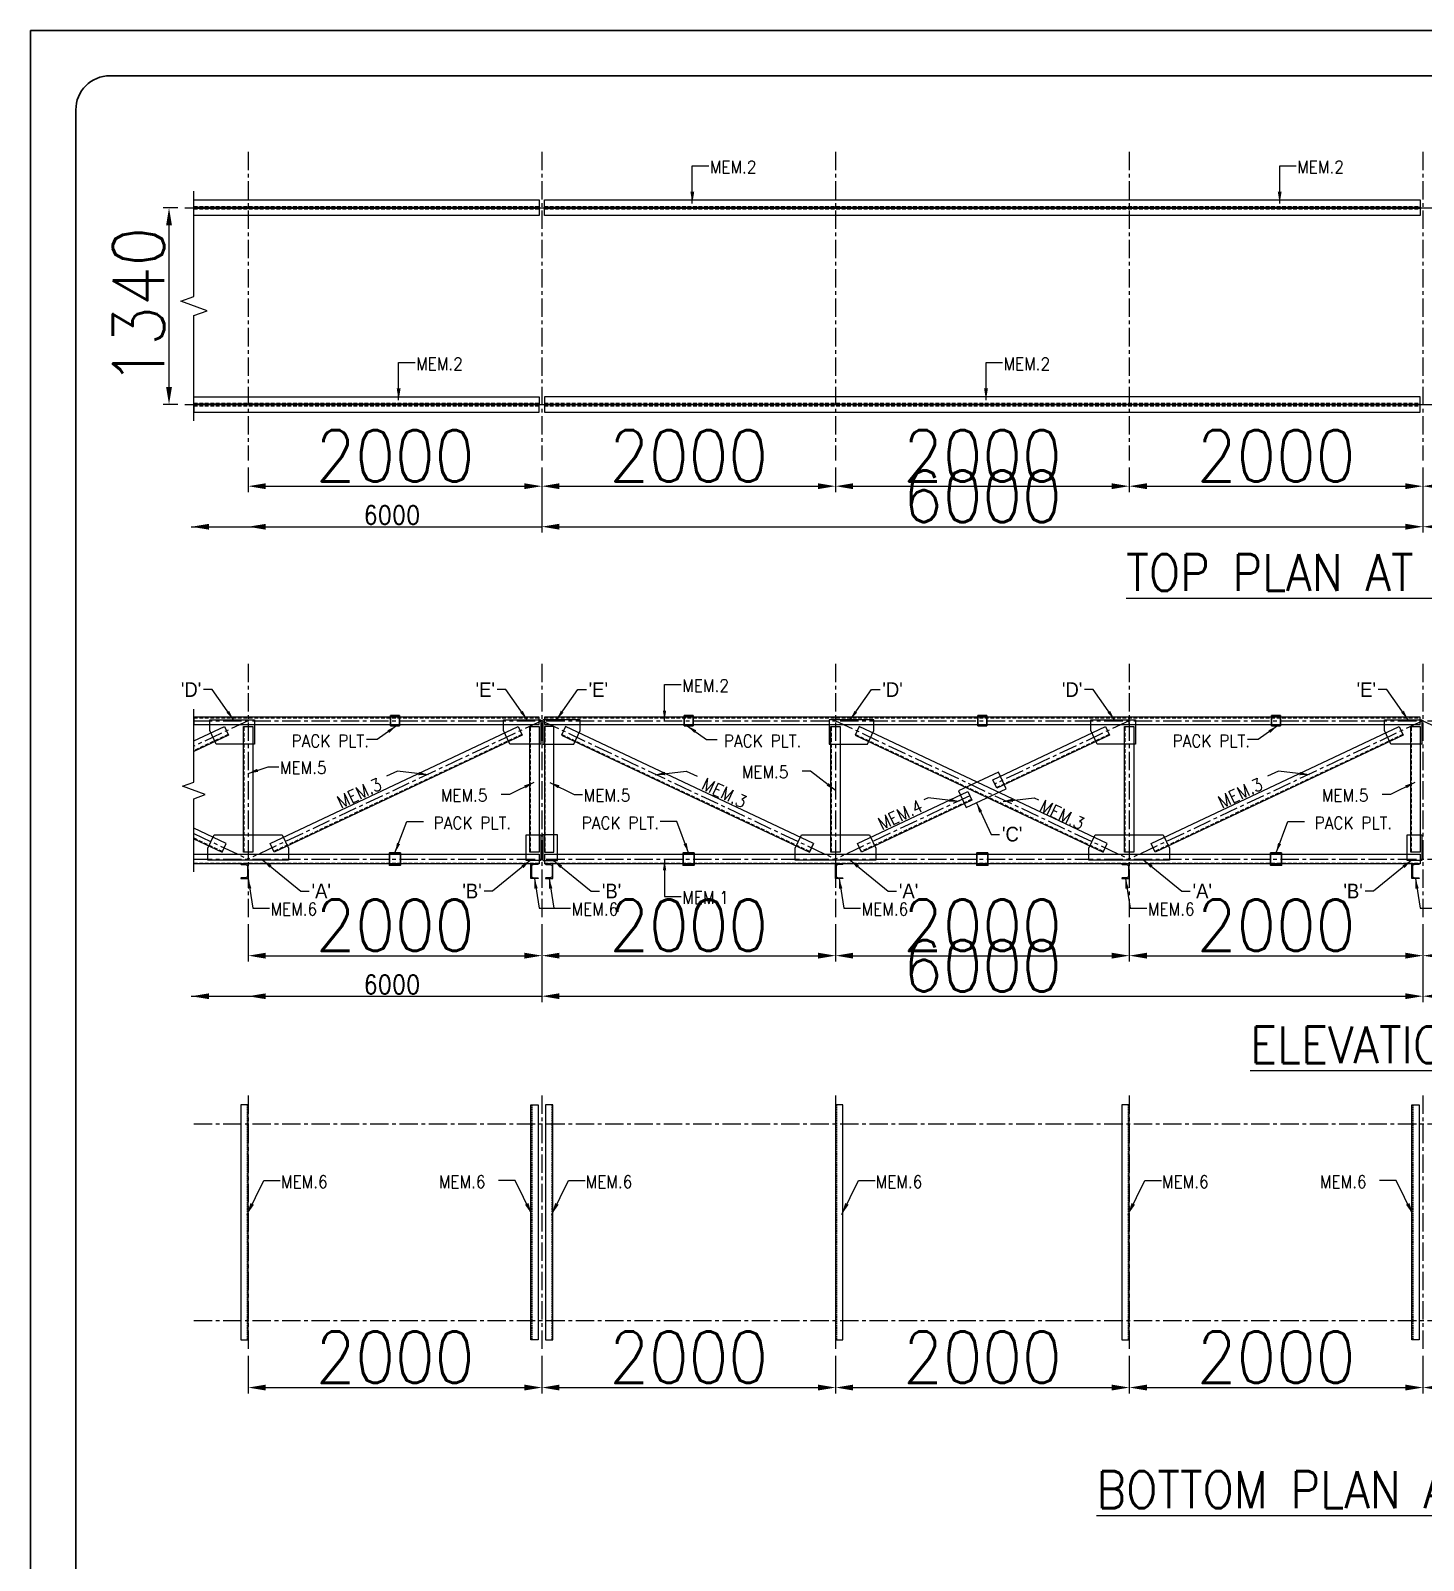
# Model space of a CAD drawing. Header units: millimetres. Extents: x 0 to 1124626, y -157535 to 82123.
# Drawn here: x 476335 to 485820, y 17099 to 27516 of the extents above; entities that cross this region are included whole.
import ezdxf
from ezdxf.enums import TextEntityAlignment as Align

# ---------------------------------------------------------------- set-up
doc = ezdxf.new("R2010")
doc.units = ezdxf.units.MM
doc.header["$MEASUREMENT"] = 0
for name, pattern in [('CENTER', [2, 1.25, -0.25, 0.25, -0.25]), ('DASHED', [0.75, 0.5, -0.25]), ('HIDDEN', [0.375, 0.25, -0.125])]:
    doc.linetypes.add(name, pattern=pattern)
for name, color, linetype, lineweight in [('CN', 253, 'Continuous', 15), ('Dim', 6, 'Continuous', 13), ('L4', 4, 'Continuous', 30), ('rSHEET', 2, 'Continuous', 30), ('STR', 112, 'Continuous', 18), ('STR. STEEL', 25, 'Continuous', 18), ('structure', 183, 'Continuous', 15), ('Text', 7, 'Continuous', 15), ('TEXT-4', 2, 'Continuous', 25), ('TITLE TEXT', 50, 'Continuous', 18)]:
    doc.layers.add(name, color=color, linetype=linetype, lineweight=lineweight)
doc.styles.add('MtX_romans_shx', font='romans.shx')
doc.styles.add('style1', font='romans.shx', dxfattribs={"width": 0.9, "height": 300})
doc.dimstyles.new('Copy of DIM-1', dxfattribs={"dimscale": 40, "dimtxt": 125, "dimasz": 3, "dimexe": 1, "dimexo": 1.2, "dimgap": 0.8, "dimtad": 1, "dimdec": 0, "dimzin": 1, "dimdsep": 46, "dimtxsty": 'style1', "dimcen": 2, "dimclrd": 8, "dimclre": 8, "dimclrt": 7, "dimadec": 0, "dimazin": 0, "dimtfac": 1, "dimtdec": 0, "dimtofl": 0, "dimtmove": 1, "dimatfit": 3, "dimfxl": 1, "dimtolj": 1, "dimtzin": 0, "dimlwd": 9, "dimlwe": 9, "dimarcsym": 1})

# ---------------------------------------------------------------- blocks, each defined once
blk = doc.blocks.new('*D937')
at = {"layer": 'DEFPOINTS', "color": 0, "ltscale": 20, "transparency": 16777216}
for p in [(477278, 26310), (477385, 26310), (477385, 24970)]:
    blk.add_point(p, dxfattribs=at)
at = {"layer": 'Dim', "color": 8, "lineweight": 9, "ltscale": 20, "transparency": 16777216}
for p, q in [((477337, 26310), (477238, 26310)), ((477278, 25090), (477278, 26190)), ((477337, 24970), (477238, 24970))]:
    blk.add_line(p, q, dxfattribs=at)
at = {"layer": 'Dim', "color": 8, "ltscale": 20, "transparency": 16777216}
for points in [[(477298, 26190), (477258, 26190), (477278, 26310)], [(477258, 25090), (477298, 25090), (477278, 24970)]]:
    blk.add_solid(points, dxfattribs=at)
at = {"layer": 'Dim', "color": 7, "ltscale": 20, "transparency": 16777216, "insert": (477071, 25640), "char_height": 350, "attachment_point": 5, "rotation": 90, "style": 'style1'}
blk.add_mtext('\\A1;1340', dxfattribs=at)
blk = doc.blocks.new('*D938')
at = {"layer": 'DEFPOINTS', "color": 0, "ltscale": 20, "transparency": 16777216}
for p in [(477817, 24589), (479817, 24589), (479817, 24414)]:
    blk.add_point(p, dxfattribs=at)
at = {"layer": 'Dim', "color": 8, "lineweight": 9, "ltscale": 20, "transparency": 16777216}
for p, q in [((477817, 24541), (477817, 24374)), ((479817, 24541), (479817, 24374)), ((477937, 24414), (479697, 24414))]:
    blk.add_line(p, q, dxfattribs=at)
at = {"layer": 'Dim', "color": 8, "ltscale": 20, "transparency": 16777216}
for points in [[(477937, 24434), (477937, 24394), (477817, 24414)], [(479697, 24394), (479697, 24434), (479817, 24414)]]:
    blk.add_solid(points, dxfattribs=at)
at = {"layer": 'Dim', "color": 7, "ltscale": 20, "transparency": 16777216, "insert": (478817, 24621), "char_height": 350, "attachment_point": 5, "style": 'style1'}
blk.add_mtext('\\A1;2000', dxfattribs=at)
blk = doc.blocks.new('*D939')
at = {"layer": 'DEFPOINTS', "color": 0, "ltscale": 20, "transparency": 16777216}
for p in [(479817, 24589), (481817, 24589), (481817, 24414)]:
    blk.add_point(p, dxfattribs=at)
at = {"layer": 'Dim', "color": 8, "lineweight": 9, "ltscale": 20, "transparency": 16777216}
for p, q in [((479817, 24541), (479817, 24374)), ((481817, 24541), (481817, 24374)), ((479937, 24414), (481697, 24414))]:
    blk.add_line(p, q, dxfattribs=at)
at = {"layer": 'Dim', "color": 8, "ltscale": 20, "transparency": 16777216}
for points in [[(479937, 24434), (479937, 24394), (479817, 24414)], [(481697, 24394), (481697, 24434), (481817, 24414)]]:
    blk.add_solid(points, dxfattribs=at)
at = {"layer": 'Dim', "color": 7, "ltscale": 20, "transparency": 16777216, "insert": (480817, 24621), "char_height": 350, "attachment_point": 5, "style": 'style1'}
blk.add_mtext('\\A1;2000', dxfattribs=at)
blk = doc.blocks.new('*D940')
at = {"layer": 'DEFPOINTS', "color": 0, "ltscale": 20, "transparency": 16777216}
for p in [(481817, 24589), (483817, 24589), (483817, 24414)]:
    blk.add_point(p, dxfattribs=at)
at = {"layer": 'Dim', "color": 8, "lineweight": 9, "ltscale": 20, "transparency": 16777216}
for p, q in [((481817, 24541), (481817, 24374)), ((483817, 24541), (483817, 24374)), ((481937, 24414), (483697, 24414))]:
    blk.add_line(p, q, dxfattribs=at)
at = {"layer": 'Dim', "color": 8, "ltscale": 20, "transparency": 16777216}
for points in [[(481937, 24434), (481937, 24394), (481817, 24414)], [(483697, 24394), (483697, 24434), (483817, 24414)]]:
    blk.add_solid(points, dxfattribs=at)
at = {"layer": 'Dim', "color": 7, "ltscale": 20, "transparency": 16777216, "insert": (482817, 24621), "char_height": 350, "attachment_point": 5, "style": 'style1'}
blk.add_mtext('\\A1;2000', dxfattribs=at)
blk = doc.blocks.new('*D941')
at = {"layer": 'DEFPOINTS', "color": 0, "ltscale": 20, "transparency": 16777216}
for p in [(483817, 24589), (485817, 24589), (485817, 24414)]:
    blk.add_point(p, dxfattribs=at)
at = {"layer": 'Dim', "color": 8, "lineweight": 9, "ltscale": 20, "transparency": 16777216}
for p, q in [((483817, 24541), (483817, 24374)), ((485817, 24541), (485817, 24374)), ((483937, 24414), (485697, 24414))]:
    blk.add_line(p, q, dxfattribs=at)
at = {"layer": 'Dim', "color": 8, "ltscale": 20, "transparency": 16777216}
for points in [[(483937, 24434), (483937, 24394), (483817, 24414)], [(485697, 24394), (485697, 24434), (485817, 24414)]]:
    blk.add_solid(points, dxfattribs=at)
at = {"layer": 'Dim', "color": 7, "ltscale": 20, "transparency": 16777216, "insert": (484817, 24621), "char_height": 350, "attachment_point": 5, "style": 'style1'}
blk.add_mtext('\\A1;2000', dxfattribs=at)
blk = doc.blocks.new('*D942')
at = {"layer": 'DEFPOINTS', "color": 0, "ltscale": 20, "transparency": 16777216}
for p in [(485817, 24589), (487817, 24589), (487817, 24414)]:
    blk.add_point(p, dxfattribs=at)
at = {"layer": 'Dim', "color": 8, "lineweight": 9, "ltscale": 20, "transparency": 16777216}
for p, q in [((485817, 24541), (485817, 24374)), ((487817, 24541), (487817, 24374)), ((485937, 24414), (487697, 24414))]:
    blk.add_line(p, q, dxfattribs=at)
at = {"layer": 'Dim', "color": 8, "ltscale": 20, "transparency": 16777216}
for points in [[(485937, 24434), (485937, 24394), (485817, 24414)], [(487697, 24394), (487697, 24434), (487817, 24414)]]:
    blk.add_solid(points, dxfattribs=at)
at = {"layer": 'Dim', "color": 7, "ltscale": 20, "transparency": 16777216, "insert": (486817, 24621), "char_height": 350, "attachment_point": 5, "style": 'style1'}
blk.add_mtext('\\A1;2000', dxfattribs=at)
blk = doc.blocks.new('*D946')
at = {"layer": 'DEFPOINTS', "color": 0, "ltscale": 20, "transparency": 16777216}
for p in [(477817, 21480), (479817, 21480), (479817, 21217)]:
    blk.add_point(p, dxfattribs=at)
at = {"layer": 'Dim', "color": 8, "lineweight": 9, "ltscale": 20, "transparency": 16777216}
for p, q in [((477817, 21432), (477817, 21177)), ((479817, 21432), (479817, 21177)), ((477937, 21217), (479697, 21217))]:
    blk.add_line(p, q, dxfattribs=at)
at = {"layer": 'Dim', "color": 8, "ltscale": 20, "transparency": 16777216}
for points in [[(477937, 21237), (477937, 21197), (477817, 21217)], [(479697, 21197), (479697, 21237), (479817, 21217)]]:
    blk.add_solid(points, dxfattribs=at)
at = {"layer": 'Dim', "color": 7, "ltscale": 20, "transparency": 16777216, "insert": (478817, 21424), "char_height": 350, "attachment_point": 5, "style": 'style1'}
blk.add_mtext('\\A1;2000', dxfattribs=at)
blk = doc.blocks.new('*D947')
at = {"layer": 'DEFPOINTS', "color": 0, "ltscale": 20, "transparency": 16777216}
for p in [(479817, 21480), (481817, 21480), (481817, 21217)]:
    blk.add_point(p, dxfattribs=at)
at = {"layer": 'Dim', "color": 8, "lineweight": 9, "ltscale": 20, "transparency": 16777216}
for p, q in [((479817, 21432), (479817, 21177)), ((481817, 21432), (481817, 21177)), ((479937, 21217), (481697, 21217))]:
    blk.add_line(p, q, dxfattribs=at)
at = {"layer": 'Dim', "color": 8, "ltscale": 20, "transparency": 16777216}
for points in [[(479937, 21237), (479937, 21197), (479817, 21217)], [(481697, 21197), (481697, 21237), (481817, 21217)]]:
    blk.add_solid(points, dxfattribs=at)
at = {"layer": 'Dim', "color": 7, "ltscale": 20, "transparency": 16777216, "insert": (480817, 21424), "char_height": 350, "attachment_point": 5, "style": 'style1'}
blk.add_mtext('\\A1;2000', dxfattribs=at)
blk = doc.blocks.new('*D948')
at = {"layer": 'DEFPOINTS', "color": 0, "ltscale": 20, "transparency": 16777216}
for p in [(481817, 21480), (483817, 21480), (483817, 21217)]:
    blk.add_point(p, dxfattribs=at)
at = {"layer": 'Dim', "color": 8, "lineweight": 9, "ltscale": 20, "transparency": 16777216}
for p, q in [((481817, 21432), (481817, 21177)), ((483817, 21432), (483817, 21177)), ((481937, 21217), (483697, 21217))]:
    blk.add_line(p, q, dxfattribs=at)
at = {"layer": 'Dim', "color": 8, "ltscale": 20, "transparency": 16777216}
for points in [[(481937, 21237), (481937, 21197), (481817, 21217)], [(483697, 21197), (483697, 21237), (483817, 21217)]]:
    blk.add_solid(points, dxfattribs=at)
at = {"layer": 'Dim', "color": 7, "ltscale": 20, "transparency": 16777216, "insert": (482817, 21424), "char_height": 350, "attachment_point": 5, "style": 'style1'}
blk.add_mtext('\\A1;2000', dxfattribs=at)
blk = doc.blocks.new('*D949')
at = {"layer": 'DEFPOINTS', "color": 0, "ltscale": 20, "transparency": 16777216}
for p in [(483817, 21480), (485817, 21480), (485817, 21217)]:
    blk.add_point(p, dxfattribs=at)
at = {"layer": 'Dim', "color": 8, "lineweight": 9, "ltscale": 20, "transparency": 16777216}
for p, q in [((483817, 21432), (483817, 21177)), ((485817, 21432), (485817, 21177)), ((483937, 21217), (485697, 21217))]:
    blk.add_line(p, q, dxfattribs=at)
at = {"layer": 'Dim', "color": 8, "ltscale": 20, "transparency": 16777216}
for points in [[(483937, 21237), (483937, 21197), (483817, 21217)], [(485697, 21197), (485697, 21237), (485817, 21217)]]:
    blk.add_solid(points, dxfattribs=at)
at = {"layer": 'Dim', "color": 7, "ltscale": 20, "transparency": 16777216, "insert": (484817, 21424), "char_height": 350, "attachment_point": 5, "style": 'style1'}
blk.add_mtext('\\A1;2000', dxfattribs=at)
blk = doc.blocks.new('*D950')
at = {"layer": 'DEFPOINTS', "color": 0, "ltscale": 20, "transparency": 16777216}
for p in [(485817, 21480), (487817, 21480), (487817, 21217)]:
    blk.add_point(p, dxfattribs=at)
at = {"layer": 'Dim', "color": 8, "lineweight": 9, "ltscale": 20, "transparency": 16777216}
for p, q in [((485817, 21432), (485817, 21177)), ((487817, 21432), (487817, 21177)), ((485937, 21217), (487697, 21217))]:
    blk.add_line(p, q, dxfattribs=at)
at = {"layer": 'Dim', "color": 8, "ltscale": 20, "transparency": 16777216}
for points in [[(485937, 21237), (485937, 21197), (485817, 21217)], [(487697, 21197), (487697, 21237), (487817, 21217)]]:
    blk.add_solid(points, dxfattribs=at)
at = {"layer": 'Dim', "color": 7, "ltscale": 20, "transparency": 16777216, "insert": (486817, 21424), "char_height": 350, "attachment_point": 5, "style": 'style1'}
blk.add_mtext('\\A1;2000', dxfattribs=at)
blk = doc.blocks.new('*D1077')
at = {"layer": 'DEFPOINTS', "color": 0, "ltscale": 20, "transparency": 16777216}
for p in [(477817, 18540), (479817, 18540), (479817, 18276)]:
    blk.add_point(p, dxfattribs=at)
at = {"layer": 'Dim', "color": 8, "lineweight": 9, "ltscale": 20, "transparency": 16777216}
for p, q in [((477817, 18492), (477817, 18236)), ((479817, 18492), (479817, 18236)), ((477937, 18276), (479697, 18276))]:
    blk.add_line(p, q, dxfattribs=at)
at = {"layer": 'Dim', "color": 8, "ltscale": 20, "transparency": 16777216}
for points in [[(477937, 18296), (477937, 18256), (477817, 18276)], [(479697, 18256), (479697, 18296), (479817, 18276)]]:
    blk.add_solid(points, dxfattribs=at)
at = {"layer": 'Dim', "color": 7, "ltscale": 20, "transparency": 16777216, "insert": (478817, 18483), "char_height": 350, "attachment_point": 5, "style": 'style1'}
blk.add_mtext('\\A1;2000', dxfattribs=at)
blk = doc.blocks.new('*D1078')
at = {"layer": 'DEFPOINTS', "color": 0, "ltscale": 20, "transparency": 16777216}
for p in [(479817, 18540), (481817, 18540), (481817, 18276)]:
    blk.add_point(p, dxfattribs=at)
at = {"layer": 'Dim', "color": 8, "lineweight": 9, "ltscale": 20, "transparency": 16777216}
for p, q in [((479817, 18492), (479817, 18236)), ((481817, 18492), (481817, 18236)), ((479937, 18276), (481697, 18276))]:
    blk.add_line(p, q, dxfattribs=at)
at = {"layer": 'Dim', "color": 8, "ltscale": 20, "transparency": 16777216}
for points in [[(479937, 18296), (479937, 18256), (479817, 18276)], [(481697, 18256), (481697, 18296), (481817, 18276)]]:
    blk.add_solid(points, dxfattribs=at)
at = {"layer": 'Dim', "color": 7, "ltscale": 20, "transparency": 16777216, "insert": (480817, 18483), "char_height": 350, "attachment_point": 5, "style": 'style1'}
blk.add_mtext('\\A1;2000', dxfattribs=at)
blk = doc.blocks.new('*D1079')
at = {"layer": 'DEFPOINTS', "color": 0, "ltscale": 20, "transparency": 16777216}
for p in [(481817, 18540), (483817, 18540), (483817, 18276)]:
    blk.add_point(p, dxfattribs=at)
at = {"layer": 'Dim', "color": 8, "lineweight": 9, "ltscale": 20, "transparency": 16777216}
for p, q in [((481817, 18492), (481817, 18236)), ((483817, 18492), (483817, 18236)), ((481937, 18276), (483697, 18276))]:
    blk.add_line(p, q, dxfattribs=at)
at = {"layer": 'Dim', "color": 8, "ltscale": 20, "transparency": 16777216}
for points in [[(481937, 18296), (481937, 18256), (481817, 18276)], [(483697, 18256), (483697, 18296), (483817, 18276)]]:
    blk.add_solid(points, dxfattribs=at)
at = {"layer": 'Dim', "color": 7, "ltscale": 20, "transparency": 16777216, "insert": (482817, 18483), "char_height": 350, "attachment_point": 5, "style": 'style1'}
blk.add_mtext('\\A1;2000', dxfattribs=at)
blk = doc.blocks.new('*D1080')
at = {"layer": 'DEFPOINTS', "color": 0, "ltscale": 20, "transparency": 16777216}
for p in [(483817, 18540), (485817, 18540), (485817, 18276)]:
    blk.add_point(p, dxfattribs=at)
at = {"layer": 'Dim', "color": 8, "lineweight": 9, "ltscale": 20, "transparency": 16777216}
for p, q in [((483817, 18492), (483817, 18236)), ((485817, 18492), (485817, 18236)), ((483937, 18276), (485697, 18276))]:
    blk.add_line(p, q, dxfattribs=at)
at = {"layer": 'Dim', "color": 8, "ltscale": 20, "transparency": 16777216}
for points in [[(483937, 18296), (483937, 18256), (483817, 18276)], [(485697, 18256), (485697, 18296), (485817, 18276)]]:
    blk.add_solid(points, dxfattribs=at)
at = {"layer": 'Dim', "color": 7, "ltscale": 20, "transparency": 16777216, "insert": (484817, 18483), "char_height": 350, "attachment_point": 5, "style": 'style1'}
blk.add_mtext('\\A1;2000', dxfattribs=at)
blk = doc.blocks.new('*D1081')
at = {"layer": 'DEFPOINTS', "color": 0, "ltscale": 20, "transparency": 16777216}
for p in [(485817, 18540), (487817, 18540), (487817, 18276)]:
    blk.add_point(p, dxfattribs=at)
at = {"layer": 'Dim', "color": 8, "lineweight": 9, "ltscale": 20, "transparency": 16777216}
for p, q in [((485817, 18492), (485817, 18236)), ((487817, 18492), (487817, 18236)), ((485937, 18276), (487697, 18276))]:
    blk.add_line(p, q, dxfattribs=at)
at = {"layer": 'Dim', "color": 8, "ltscale": 20, "transparency": 16777216}
for points in [[(485937, 18296), (485937, 18256), (485817, 18276)], [(487697, 18256), (487697, 18296), (487817, 18276)]]:
    blk.add_solid(points, dxfattribs=at)
at = {"layer": 'Dim', "color": 7, "ltscale": 20, "transparency": 16777216, "insert": (486817, 18483), "char_height": 350, "attachment_point": 5, "style": 'style1'}
blk.add_mtext('\\A1;2000', dxfattribs=at)
blk = doc.blocks.new('*D1097')
at = {"layer": 'DEFPOINTS', "color": 0, "ltscale": 20, "transparency": 16777216}
for p in [(479817, 21304), (485817, 21304), (485817, 20941)]:
    blk.add_point(p, dxfattribs=at)
at = {"layer": 'Dim', "color": 8, "lineweight": 9, "ltscale": 20, "transparency": 16777216}
for p, q in [((479817, 21256), (479817, 20901)), ((485817, 21256), (485817, 20901)), ((479937, 20941), (485697, 20941))]:
    blk.add_line(p, q, dxfattribs=at)
at = {"layer": 'Dim', "color": 8, "ltscale": 20, "transparency": 16777216}
for points in [[(479937, 20961), (479937, 20921), (479817, 20941)], [(485697, 20921), (485697, 20961), (485817, 20941)]]:
    blk.add_solid(points, dxfattribs=at)
at = {"layer": 'Dim', "color": 7, "ltscale": 20, "transparency": 16777216, "insert": (482817, 21148), "char_height": 350, "attachment_point": 5, "style": 'style1'}
blk.add_mtext('\\A1;6000', dxfattribs=at)
blk = doc.blocks.new('*D1098')
at = {"layer": 'DEFPOINTS', "color": 0, "ltscale": 20, "transparency": 16777216}
for p in [(485817, 21304), (491817, 21304), (491817, 20941)]:
    blk.add_point(p, dxfattribs=at)
at = {"layer": 'Dim', "color": 8, "lineweight": 9, "ltscale": 20, "transparency": 16777216}
for p, q in [((485817, 21256), (485817, 20901)), ((491817, 21256), (491817, 20901)), ((485937, 20941), (491697, 20941))]:
    blk.add_line(p, q, dxfattribs=at)
at = {"layer": 'Dim', "color": 8, "ltscale": 20, "transparency": 16777216}
for points in [[(485937, 20961), (485937, 20921), (485817, 20941)], [(491697, 20921), (491697, 20961), (491817, 20941)]]:
    blk.add_solid(points, dxfattribs=at)
at = {"layer": 'Dim', "color": 7, "ltscale": 20, "transparency": 16777216, "insert": (488817, 21148), "char_height": 350, "attachment_point": 5, "style": 'style1'}
blk.add_mtext('\\A1;6000', dxfattribs=at)
blk = doc.blocks.new('*D1099')
at = {"layer": 'DEFPOINTS', "color": 0, "ltscale": 20, "transparency": 16777216}
for p in [(479817, 24501), (485817, 24501), (485817, 24138)]:
    blk.add_point(p, dxfattribs=at)
at = {"layer": 'Dim', "color": 8, "lineweight": 9, "ltscale": 20, "transparency": 16777216}
for p, q in [((479817, 24453), (479817, 24098)), ((485817, 24453), (485817, 24098)), ((479937, 24138), (485697, 24138))]:
    blk.add_line(p, q, dxfattribs=at)
at = {"layer": 'Dim', "color": 8, "ltscale": 20, "transparency": 16777216}
for points in [[(479937, 24158), (479937, 24118), (479817, 24138)], [(485697, 24118), (485697, 24158), (485817, 24138)]]:
    blk.add_solid(points, dxfattribs=at)
at = {"layer": 'Dim', "color": 7, "ltscale": 20, "transparency": 16777216, "insert": (482817, 24345), "char_height": 350, "attachment_point": 5, "style": 'style1'}
blk.add_mtext('\\A1;6000', dxfattribs=at)
blk = doc.blocks.new('*D1100')
at = {"layer": 'DEFPOINTS', "color": 0, "ltscale": 20, "transparency": 16777216}
for p in [(485817, 24501), (491817, 24501), (491817, 24138)]:
    blk.add_point(p, dxfattribs=at)
at = {"layer": 'Dim', "color": 8, "lineweight": 9, "ltscale": 20, "transparency": 16777216}
for p, q in [((485817, 24453), (485817, 24098)), ((491817, 24453), (491817, 24098)), ((485937, 24138), (491697, 24138))]:
    blk.add_line(p, q, dxfattribs=at)
at = {"layer": 'Dim', "color": 8, "ltscale": 20, "transparency": 16777216}
for points in [[(485937, 24158), (485937, 24118), (485817, 24138)], [(491697, 24118), (491697, 24158), (491817, 24138)]]:
    blk.add_solid(points, dxfattribs=at)
at = {"layer": 'Dim', "color": 7, "ltscale": 20, "transparency": 16777216, "insert": (488817, 24345), "char_height": 350, "attachment_point": 5, "style": 'style1'}
blk.add_mtext('\\A1;6000', dxfattribs=at)

msp = doc.modelspace()

# ---------------------------------------------------------------- linework, layer by layer
at = {"layer": 'CN', "linetype": 'CENTER', "ltscale": 100}
for p, q in [((477816.7021, 26691.1911), (477816.7021, 24589.4675)), ((479816.7021, 26691.1911), (479816.7021, 24589.4675)), ((481816.7021, 26691.1911), (481816.7021, 24589.4675)), ((483816.7021, 26691.1911), (483816.7021, 24589.4675)), ((485816.7021, 26691.1911), (485816.7021, 24589.4675)), ((477385.4228, 26310.3293), (494247.9815, 26310.3293)), ((477385.4228, 24970.3293), (494247.9815, 24970.3293)), ((477816.7021, 23204.4205), (477816.7021, 21479.8628)), ((479816.7021, 23204.4205), (479816.7021, 21479.8628)), ((481816.7021, 23204.4205), (481816.7021, 21479.8628)), ((483816.7021, 23204.4205), (483816.7021, 21479.8628)), ((485816.7021, 23204.4205), (485816.7021, 21479.8628)), ((477447.3996, 22817.1417), (494186.0047, 22817.1417)), ((477816.7021, 22817.1417), (477447.3996, 22643.1078)), ((479816.7021, 22817.1417), (477816.7021, 21874.6417)), ((479816.7021, 22817.1417), (481816.7021, 21874.6417)), ((481816.7021, 22817.1417), (483816.7021, 21874.6417)), ((483816.7021, 22817.1417), (482901.7022, 22385.948)), ((485816.7021, 22817.1417), (483816.7021, 21874.6417)), ((485816.7021, 22817.1417), (487816.7021, 21874.6417)), ((482731.7021, 22305.8354), (481816.7021, 21874.6417)), ((477447.3996, 22048.6755), (477816.7021, 21874.6417)), ((477447.3996, 21874.6417), (494186.0047, 21874.6417)), ((477816.7021, 20264.1012), (477816.7021, 18539.5435)), ((479816.7021, 20264.1012), (479816.7021, 18539.5435)), ((481816.7021, 20264.1012), (481816.7021, 18539.5435)), ((483816.7021, 20264.1012), (483816.7021, 18539.5435)), ((485816.7021, 20264.1012), (485816.7021, 18539.5435)), ((477447.3996, 20071.8223), (494186.0047, 20071.8223)), ((477447.3996, 18731.8223), (494186.0047, 18731.8223))]:
    msp.add_line(p, q, dxfattribs=at)
at = {"layer": 'CN', "linetype": 'HIDDEN', "ltscale": 100}
for p, q in [((477447.3996, 26318.8293), (479799.2021, 26318.8293)), ((477447.3996, 26301.8293), (479799.2021, 26301.8293)), ((479834.2021, 26318.8293), (485799.2021, 26318.8293)), ((479834.2021, 26301.8293), (485799.2021, 26301.8293)), ((477447.3996, 24978.8293), (479799.2021, 24978.8293)), ((477447.3996, 24961.8293), (479799.2021, 24961.8293)), ((479834.2021, 24978.8293), (485799.2021, 24978.8293)), ((479834.2021, 24961.8293), (485799.2021, 24961.8293)), ((477447.3996, 22837.1417), (479799.2021, 22837.1417)), ((479834.2021, 22837.1417), (485799.2021, 22837.1417)), ((477681.159, 22722.8664), (477447.3996, 22612.7072)), ((477789.2021, 21922.1417), (477789.2021, 22777.1417)), ((479681.159, 22722.8664), (477991.6062, 21926.6646)), ((479739.2021, 21922.1417), (479739.2021, 22777.1417)), ((479839.2021, 21922.1417), (479839.2021, 22777.1417)), ((479952.2453, 22722.8664), (481641.7981, 21926.6646)), ((481789.2021, 21922.1417), (481789.2021, 22777.1417)), ((481952.2453, 22722.8664), (483641.7981, 21926.6646)), ((483681.159, 22722.8664), (482913.4251, 22361.0718)), ((483789.2021, 21922.1417), (483789.2021, 22777.1417)), ((485681.159, 22722.8664), (483991.6062, 21926.6646)), ((485739.2021, 21922.1417), (485739.2021, 22777.1417)), ((482743.425, 22280.9592), (481991.6062, 21926.6646)), ((477447.3996, 22018.2749), (477641.7981, 21926.6646)), ((477447.3996, 21847.1417), (479799.2021, 21847.1417)), ((479834.2021, 21847.1417), (485799.2021, 21847.1417))]:
    msp.add_line(p, q, dxfattribs=at)
at = {"layer": 'Dim', "ltscale": 20}
for points in [[(477555.1507, 22822.5262), (477859.2021, 22822.5262), (477859.2021, 22657.5262), (477599.2021, 22657.5262), (477555.1507, 22751.0041)], [(479555.1507, 22822.5262), (479809.2021, 22822.5262), (479809.2021, 22657.5262), (479599.2021, 22657.5262), (479555.1507, 22751.0041)], [(480078.2536, 22822.5262), (479824.2021, 22822.5262), (479824.2021, 22657.5262), (480034.2021, 22657.5262), (480078.2536, 22751.0041)], [(482078.2536, 22822.5262), (481774.2021, 22822.5262), (481774.2021, 22657.5262), (482034.2021, 22657.5262), (482078.2536, 22751.0041)], [(483555.1507, 22822.5262), (483859.2021, 22822.5262), (483859.2021, 22657.5262), (483599.2021, 22657.5262), (483555.1507, 22751.0041)], [(485555.1507, 22822.5262), (485809.2021, 22822.5262), (485809.2021, 22657.5262), (485599.2021, 22657.5262), (485555.1507, 22751.0041)], [(478091.7021, 21948.8431), (478091.7021, 21867.1417), (477541.7021, 21867.1417), (477541.7021, 21948.8431), (477584.4223, 22039.4959), (478048.982, 22039.4959)], [(479809.2021, 22039.4959), (479809.2021, 21864.4959), (479709.2021, 21864.4959), (479709.2021, 22039.4959)], [(479824.2021, 22039.4959), (479824.2021, 21864.4959), (479924.2021, 21864.4959), (479924.2021, 22039.4959)], [(482091.7021, 21948.8431), (482091.7021, 21867.1417), (481541.7021, 21867.1417), (481541.7021, 21948.8431), (481584.4223, 22039.4959), (482048.982, 22039.4959)], [(484091.7021, 21948.8431), (484091.7021, 21867.1417), (483541.7021, 21867.1417), (483541.7021, 21948.8431), (483584.4223, 22039.4959), (484048.982, 22039.4959)], [(485809.2021, 22039.4959), (485809.2021, 21864.4959), (485709.2021, 21864.4959), (485709.2021, 22039.4959)]]:
    msp.add_lwpolyline(points, close=True, dxfattribs=at)
msp.add_lwpolyline([(482979.0333, 22353.298), (482925.7474, 22466.3715), (482654.371, 22338.4854), (482707.6569, 22225.4119), (482979.0333, 22353.298)], dxfattribs=at)
for points in [[(477816.7021, 21742.1417), (477816.7021, 21842.1417), (477766.7021, 21842.1417), (477766.7021, 21840.6933, 0.3902243582), (477768.9959, 21838.2018), (477803.7446, 21835.3252, -0.3902243582), (477812.0021, 21826.3559), (477812.0021, 21757.9274, -0.3902243582), (477803.7446, 21748.9581), (477768.9959, 21746.0815, 0.3902243582), (477766.7021, 21743.5901), (477766.7021, 21742.1417)], [(479741.7021, 21742.1417), (479741.7021, 21842.1417), (479791.7021, 21842.1417), (479791.7021, 21840.6933, -0.3902243582), (479789.4084, 21838.2018), (479754.6597, 21835.3252, 0.3902243582), (479746.4021, 21826.3559), (479746.4021, 21757.9274, 0.3902243582), (479754.6597, 21748.9581), (479789.4084, 21746.0815, -0.3902243582), (479791.7021, 21743.5901), (479791.7021, 21742.1417)], [(479891.7021, 21742.1417), (479891.7021, 21842.1417), (479841.7021, 21842.1417), (479841.7021, 21840.6933, 0.3902243582), (479843.9959, 21838.2018), (479878.7446, 21835.3252, -0.3902243582), (479887.0021, 21826.3559), (479887.0021, 21757.9274, -0.3902243582), (479878.7446, 21748.9581), (479843.9959, 21746.0815, 0.3902243582), (479841.7021, 21743.5901), (479841.7021, 21742.1417)], [(481816.7021, 21742.1417), (481816.7021, 21842.1417), (481866.7021, 21842.1417), (481866.7021, 21840.6933, -0.3902243582), (481864.4084, 21838.2018), (481829.6597, 21835.3252, 0.3902243582), (481821.4021, 21826.3559), (481821.4021, 21757.9274, 0.3902243582), (481829.6597, 21748.9581), (481864.4084, 21746.0815, -0.3902243582), (481866.7021, 21743.5901), (481866.7021, 21742.1417)], [(483816.7021, 21742.1417), (483816.7021, 21842.1417), (483766.7021, 21842.1417), (483766.7021, 21840.6933, 0.3902243582), (483768.9959, 21838.2018), (483803.7446, 21835.3252, -0.3902243582), (483812.0021, 21826.3559), (483812.0021, 21757.9274, -0.3902243582), (483803.7446, 21748.9581), (483768.9959, 21746.0815, 0.3902243582), (483766.7021, 21743.5901), (483766.7021, 21742.1417)], [(485741.7021, 21742.1417), (485741.7021, 21842.1417), (485791.7021, 21842.1417), (485791.7021, 21840.6933, -0.3902243582), (485789.4084, 21838.2018), (485754.6597, 21835.3252, 0.3902243582), (485746.4021, 21826.3559), (485746.4021, 21757.9274, 0.3902243582), (485754.6597, 21748.9581), (485789.4084, 21746.0815, -0.3902243582), (485791.7021, 21743.5901), (485791.7021, 21742.1417)]]:
    msp.add_lwpolyline(points, format="xyb", close=True, dxfattribs=at)
at = {"layer": 'L4', "ltscale": 20}
for points in [[(478846.7021, 22852.1417), (478846.7021, 22782.1417), (478786.7021, 22782.1417), (478786.7021, 22852.1417)], [(480846.7021, 22852.1417), (480846.7021, 22782.1417), (480786.7021, 22782.1417), (480786.7021, 22852.1417)], [(482846.7021, 22852.1417), (482846.7021, 22782.1417), (482786.7021, 22782.1417), (482786.7021, 22852.1417)], [(484846.7021, 22852.1417), (484846.7021, 22782.1417), (484786.7021, 22782.1417), (484786.7021, 22852.1417)], [(478854.2021, 21917.1417), (478854.2021, 21832.1417), (478779.2021, 21832.1417), (478779.2021, 21917.1417)], [(480854.2021, 21917.1417), (480854.2021, 21832.1417), (480779.2021, 21832.1417), (480779.2021, 21917.1417)], [(482854.2021, 21917.1417), (482854.2021, 21832.1417), (482779.2021, 21832.1417), (482779.2021, 21917.1417)], [(484854.2021, 21917.1417), (484854.2021, 21832.1417), (484779.2021, 21832.1417), (484779.2021, 21917.1417)]]:
    msp.add_lwpolyline(points, close=True, dxfattribs=at)
at = {"layer": 'rSHEET'}
msp.add_lwpolyline([(476335.2635, 4628.0791), (508705.803, 4628.0791), (508705.803, 27516.3626), (476335.2635, 27516.3626)], close=True, dxfattribs=at)
msp.add_lwpolyline([(476874.7725, 4935.7919), (508166.294, 4935.7919, 0.4142135624), (508397.5121, 5167.01), (508397.5121, 26977.4317, 0.4142135624), (508166.294, 27208.6498), (476874.7725, 27208.6498, 0.4142135624), (476643.5544, 26977.4317), (476643.5544, 5167.01, 0.4142135624)], format="xyb", close=True, dxfattribs=at)
at = {"layer": 'STR', "linetype": 'DASHED', "ltscale": 20}
for p, q in [((477809.2021, 20201.8223), (477809.2021, 18601.8223)), ((479749.2021, 20201.8223), (479749.2021, 18601.8223)), ((479884.2021, 20201.8223), (479884.2021, 18601.8223)), ((481824.2021, 20201.8223), (481824.2021, 18601.8223)), ((483809.2021, 20201.8223), (483809.2021, 18601.8223)), ((485749.2021, 20201.8223), (485749.2021, 18601.8223))]:
    msp.add_line(p, q, dxfattribs=at)
at = {"layer": 'STR', "ltscale": 20}
for points in [[(477766.7021, 20201.8223), (477766.7021, 18601.8223), (477816.7021, 18601.8223), (477816.7021, 20201.8223)], [(479791.7021, 20201.8223), (479791.7021, 18601.8223), (479741.7021, 18601.8223), (479741.7021, 20201.8223)], [(479841.7021, 20201.8223), (479841.7021, 18601.8223), (479891.7021, 18601.8223), (479891.7021, 20201.8223)], [(481816.7021, 20201.8223), (481816.7021, 18601.8223), (481866.7021, 18601.8223), (481866.7021, 20201.8223)], [(483766.7021, 20201.8223), (483766.7021, 18601.8223), (483816.7021, 18601.8223), (483816.7021, 20201.8223)], [(485791.7021, 20201.8223), (485791.7021, 18601.8223), (485741.7021, 18601.8223), (485741.7021, 20201.8223)]]:
    msp.add_lwpolyline(points, close=True, dxfattribs=at)
at = {"layer": 'STR. STEEL', "ltscale": 20}
for p, q in [((477447.3996, 25705.3165), (477447.3996, 26422.6873)), ((477447.3996, 24857.9692), (477447.3996, 25575.34))]:
    msp.add_line(p, q, dxfattribs=at)
for points in [[(477447.3996, 26312.8293), (477447.3996, 26362.8293), (479799.2021, 26362.8293), (479799.2021, 26312.8293), (477447.3996, 26312.8293)], [(485799.2021, 26312.8293), (479834.2021, 26312.8293), (479834.2021, 26362.8293), (485799.2021, 26362.8293), (485799.2021, 26312.8293)], [(479799.2021, 26257.8293), (477447.3996, 26257.8293), (477447.3996, 26307.8293), (479799.2021, 26307.8293), (479799.2021, 26257.8293)], [(485799.2021, 26307.8293), (485799.2021, 26257.8293), (479834.2021, 26257.8293), (479834.2021, 26307.8293), (485799.2021, 26307.8293)], [(477447.3996, 25575.34), (477536.6764, 25607.8342), (477358.1227, 25672.8224), (477447.3996, 25705.3165)], [(477447.3996, 24972.8293), (477447.3996, 25022.8293), (479799.2021, 25022.8293), (479799.2021, 24972.8293), (477447.3996, 24972.8293)], [(479834.2021, 24972.8293), (485799.2021, 24972.8293), (485799.2021, 25022.8293), (479834.2021, 25022.8293), (479834.2021, 24972.8293)], [(479799.2021, 24967.8293), (477447.3996, 24967.8293), (477447.3996, 24917.8293), (479799.2021, 24917.8293), (479799.2021, 24967.8293)], [(479834.2021, 24967.8293), (479834.2021, 24917.8293), (485799.2021, 24917.8293), (485799.2021, 24967.8293), (479834.2021, 24967.8293)], [(485799.2021, 22842.1417), (479834.2021, 22842.1417), (479834.2021, 22792.1417), (485799.2021, 22792.1417), (485799.2021, 22842.1417)]]:
    msp.add_lwpolyline(points, dxfattribs=at)
msp.add_lwpolyline([(479799.2021, 22842.1417), (477447.3996, 22842.1417), (477447.3996, 22792.1417), (479799.2021, 22792.1417)], close=True, dxfattribs=at)
at = {"layer": 'structure'}
for p, q in [((477447.3996, 22398.7066), (477447.3996, 22896.5839)), ((477447.3996, 21787.6994), (477447.3996, 22285.5767))]:
    msp.add_line(p, q, dxfattribs=at)
at = {"layer": 'structure', "ltscale": 20}
for p, q in [((483816.7021, 22792.1417), (483816.7021, 22842.1417)), ((482915.5565, 22356.5488), (482887.8479, 22415.3471)), ((482717.8477, 22335.2345), (482745.5564, 22276.4363)), ((481667.3753, 21980.9399), (481639.6667, 21922.1417)), ((479799.2021, 21907.1417), (479799.2021, 21842.1417)), ((479834.2021, 21907.1417), (479834.2021, 21842.1417)), ((481816.7021, 21907.1417), (481816.7021, 21842.1417)), ((485799.2021, 21907.1417), (485799.2021, 21842.1417))]:
    msp.add_line(p, q, dxfattribs=at)
for points in [[(477447.3996, 22679.0358), (477655.5818, 22777.1417), (477683.2905, 22718.3435), (477447.3996, 22607.1799)], [(477849.2021, 21922.1417), (477784.2021, 21922.1417), (477784.2021, 22777.1417), (477849.2021, 22777.1417), (477849.2021, 21922.1417)], [(479799.2021, 21922.1417), (479734.2021, 21922.1417), (479734.2021, 22777.1417), (479799.2021, 22777.1417), (479799.2021, 21922.1417)], [(479834.2021, 21922.1417), (479899.2021, 21922.1417), (479899.2021, 22777.1417), (479834.2021, 22777.1417), (479834.2021, 21922.1417)], [(481849.2021, 21922.1417), (481784.2021, 21922.1417), (481784.2021, 22777.1417), (481849.2021, 22777.1417), (481849.2021, 21922.1417)], [(482887.8479, 22415.3471), (483655.5818, 22777.1417), (483683.2905, 22718.3435), (482915.5565, 22356.5488)], [(483849.2021, 21922.1417), (483784.2021, 21922.1417), (483784.2021, 22777.1417), (483849.2021, 22777.1417), (483849.2021, 21922.1417)], [(485799.2021, 21922.1417), (485734.2021, 21922.1417), (485734.2021, 22777.1417), (485799.2021, 22777.1417), (485799.2021, 21922.1417)], [(482745.5564, 22276.4363), (481993.7376, 21922.1417), (481966.0289, 21980.9399), (482717.8477, 22335.2345)], [(477447.3996, 22012.7476), (477639.6667, 21922.1417), (477667.3753, 21980.9399), (477447.3996, 22084.6035)], [(477447.3996, 21842.1417), (477447.3996, 21907.1417), (479799.2021, 21907.1417)], [(479834.2021, 21907.1417), (485799.2021, 21907.1417)], [(479799.2021, 21842.1417), (477447.3996, 21842.1417)], [(485799.2021, 21842.1417), (479834.2021, 21842.1417)]]:
    msp.add_lwpolyline(points, dxfattribs=at)
for points in [[(477993.7376, 21922.1417), (477966.0289, 21980.9399), (479655.5818, 22777.1417), (479683.2905, 22718.3435)], [(481639.6667, 21922.1417), (481667.3753, 21980.9399), (479977.8225, 22777.1417), (479950.1138, 22718.3435)], [(483639.6667, 21922.1417), (483667.3753, 21980.9399), (481977.8225, 22777.1417), (481950.1138, 22718.3435)], [(483993.7376, 21922.1417), (483966.0289, 21980.9399), (485655.5818, 22777.1417), (485683.2905, 22718.3435)]]:
    msp.add_lwpolyline(points, close=True, dxfattribs=at)
at = {"layer": 'structure'}
msp.add_lwpolyline([(477447.3996, 22285.5767), (477525.105, 22313.8592), (477369.6941, 22370.4242), (477447.3996, 22398.7066)], dxfattribs=at)

# ---------------------------------------------------------------- texts
at = {"layer": 'Text', "ltscale": 20, "style": 'MtX_romans_shx', "width": 0.9}
for p in [(481119.7455, 26544.6728), (485119.7455, 26544.6728), (479119.7455, 25204.6728), (483119.7455, 25204.6728)]:
    msp.add_text('MEM.2', height=85, dxfattribs=at).set_placement(p, align=Align.CENTER)
for s, height, p in [('6000', 125, (478602.8187, 24155.1567)), ('MEM.2', 85, (480773.0887, 23013.2728)), ('MEM.5', 85, (478032.8463, 22455.0192)), ('MEM.5', 85, (481178.756, 22425.6176)), ('MEM.5', 85, (479128.756, 22266.3288)), ('MEM.5', 85, (480101.7912, 22266.3288)), ('MEM.5', 85, (485128.756, 22266.3288)), ('MEM.6', 85, (477969.0533, 21490.9416)), ('MEM.6', 85, (480019.0533, 21490.9416)), ('MEM.1', 85, (480773.0887, 21571.0582)), ('MEM.6', 85, (481994.0533, 21490.9416)), ('MEM.6', 85, (483944.0533, 21490.9416)), ('6000', 125, (478602.8187, 20958.115)), ('MEM.6', 85, (478040.0986, 19634.6516)), ('MEM.6', 85, (479115.4485, 19634.6516)), ('MEM.6', 85, (480115.0986, 19634.6516)), ('MEM.6', 85, (482090.0986, 19634.6516)), ('MEM.6', 85, (484040.0986, 19634.6516)), ('MEM.6', 85, (485115.4485, 19634.6516))]:
    msp.add_text(s, height=height, dxfattribs=at).set_placement(p)
for p in [(478639.6869, 22636.6304), (481583.8602, 22636.6304), (484639.6869, 22636.6304), (479607.4086, 22078.2728), (480616.1386, 22078.2728), (485607.4086, 22078.2728)]:
    msp.add_text('PACK PLT.', height=85, dxfattribs=at).set_placement(p, align=Align.RIGHT)
for s, rotation, p in [('MEM.3', 25.23215771, (478591.8491, 22286.9124)), ('MEM.3', 334.76784229, (481041.5552, 22286.9124)), ('MEM.3', 25.23215771, (484591.8491, 22286.9124)), ('MEM.4', 25.23215771, (482275.5698, 22137.8658)), ('MEM.3', 334.76784229, (483341.9193, 22137.8658))]:
    msp.add_text(s, height=85, rotation=rotation, dxfattribs=at).set_placement(p, align=Align.CENTER)
at = {"layer": 'TEXT-4', "ltscale": 20, "char_height": 100, "width": 111.984005, "style": 'style1'}
for s, insert, attachment_point in [("{\\fArial|b0|i0|c0|p34;'D'}", (477497.4848, 22979.1078), 9), ("{\\fArial|b0|i0|c0|p34;'E'}", (479497.4848, 22979.1078), 9), ("{\\fArial|b0|i0|c0|p34;'E'}", (480135.9195, 22979.1078), 7), ("{\\fArial|b0|i0|c0|p34;'D'}", (482135.9195, 22979.1078), 7), ("{\\fArial|b0|i0|c0|p34;'D'}", (483497.4848, 22979.1078), 9), ("{\\fArial|b0|i0|c0|p34;'E'}", (485497.4848, 22979.1078), 9), ("{\\fArial|b0|i0|c0|p34;'C'}", (482950.5175, 21993.1627), 7), ("{\\fArial|b0|i0|c0|p34;'A'}", (478248.6618, 21607.1763), 7), ("{\\fArial|b0|i0|c0|p34;'B'}", (479407.6327, 21607.1763), 9), ("{\\fArial|b0|i0|c0|p34;'B'}", (480225.7716, 21607.1763), 7), ("{\\fArial|b0|i0|c0|p34;'A'}", (482248.6618, 21607.1763), 7), ("{\\fArial|b0|i0|c0|p34;'A'}", (484248.6618, 21607.1763), 7), ("{\\fArial|b0|i0|c0|p34;'B'}", (485407.6327, 21607.1763), 9)]:
    msp.add_mtext(s, dxfattribs=dict(at, insert=insert, attachment_point=attachment_point))
at = {"layer": 'TITLE TEXT', "ltscale": 20, "style": 'MtX_romans_shx', "width": 0.9}
for s, p in [('%%UTOP PLAN AT R.L +101.00', (485816.7021, 23825.4617)), ('%%UELEVATION VIEW', (485816.7021, 20610.2986)), ('%%UBOTTOM PLAN AT R.L +99.90', (485816.7021, 17580.8387))]:
    msp.add_text(s, height=250, dxfattribs=at).set_placement(p, align=Align.MIDDLE_CENTER)

# ---------------------------------------------------------------- dimensions: what is measured, and where the dimension line sits
at = {"layer": 'Dim', "ltscale": 20}
dim = msp.add_linear_dim(base=(477277.9154, 26310.3293), p1=(477385.4228, 24970.3293), p2=(477385.4228, 26310.3293), angle=90, dimstyle='Copy of DIM-1', dxfattribs=at)
dim.commit()
dim.dimension.update_dxf_attribs({"geometry": '*D937', "text_midpoint": (477070.9154, 25640.3293)})
for base, p1, p2, picture, middle in [((479816.7021, 24413.7635), (477816.7021, 24589.4675), (479816.7021, 24589.4675), '*D938', (478816.7021, 24620.7635)), ((481816.7021, 24413.7635), (479816.7021, 24589.4675), (481816.7021, 24589.4675), '*D939', (480816.7021, 24620.7635)), ((483816.7021, 24413.7635), (481816.7021, 24589.4675), (483816.7021, 24589.4675), '*D940', (482816.7021, 24620.7635)), ((485816.7021, 24413.7635), (483816.7021, 24589.4675), (485816.7021, 24589.4675), '*D941', (484816.7021, 24620.7635)), ((487816.7021, 24413.7635), (485816.7021, 24589.4675), (487816.7021, 24589.4675), '*D942', (486816.7021, 24620.7635)), ((485816.7021, 24137.6987), (479816.7021, 24501.334), (485816.7021, 24501.334), '*D1099', (482816.7021, 24344.6987)), ((491816.7021, 24137.6987), (485816.7021, 24501.334), (491816.7021, 24501.334), '*D1100', (488816.7021, 24344.6987)), ((479816.7021, 21216.7218), (477816.7021, 21479.8628), (479816.7021, 21479.8628), '*D946', (478816.7021, 21423.7218)), ((481816.7021, 21216.7218), (479816.7021, 21479.8628), (481816.7021, 21479.8628), '*D947', (480816.7021, 21423.7218)), ((483816.7021, 21216.7218), (481816.7021, 21479.8628), (483816.7021, 21479.8628), '*D948', (482816.7021, 21423.7218)), ((485816.7021, 21216.7218), (483816.7021, 21479.8628), (485816.7021, 21479.8628), '*D949', (484816.7021, 21423.7218)), ((487816.7021, 21216.7218), (485816.7021, 21479.8628), (487816.7021, 21479.8628), '*D950', (486816.7021, 21423.7218)), ((485816.7021, 20940.657), (479816.7021, 21304.2923), (485816.7021, 21304.2923), '*D1097', (482816.7021, 21147.657)), ((491816.7021, 20940.657), (485816.7021, 21304.2923), (491816.7021, 21304.2923), '*D1098', (488816.7021, 21147.657)), ((479816.7021, 18276.4024), (477816.7021, 18539.5435), (479816.7021, 18539.5435), '*D1077', (478816.7021, 18483.4024)), ((481816.7021, 18276.4024), (479816.7021, 18539.5435), (481816.7021, 18539.5435), '*D1078', (480816.7021, 18483.4024)), ((483816.7021, 18276.4024), (481816.7021, 18539.5435), (483816.7021, 18539.5435), '*D1079', (482816.7021, 18483.4024)), ((485816.7021, 18276.4024), (483816.7021, 18539.5435), (485816.7021, 18539.5435), '*D1080', (484816.7021, 18483.4024)), ((487816.7021, 18276.4024), (485816.7021, 18539.5435), (487816.7021, 18539.5435), '*D1081', (486816.7021, 18483.4024))]:
    dim = msp.add_linear_dim(base=base, p1=p1, p2=p2, dimstyle='Copy of DIM-1', dxfattribs=at)
    dim.commit()
    dim.dimension.update_dxf_attribs({"geometry": picture, "text_midpoint": middle})

# ---------------------------------------------------------------- leaders
for points, override in [([(480841.7073, 26339.856), (480841.7073, 26595.1725), (480954.7463, 26595.1725)], {"dimtxt": 125, "dimasz": 2, "dimtad": 0}), ([(484841.7073, 26339.856), (484841.7073, 26595.1725), (484954.7463, 26595.1725)], {"dimtxt": 125, "dimasz": 2, "dimtad": 0}), ([(478841.7073, 24999.856), (478841.7073, 25255.1725), (478954.7463, 25255.1725)], {"dimtxt": 125, "dimasz": 2, "dimtad": 0}), ([(482841.7073, 24999.856), (482841.7073, 25255.1725), (482954.7463, 25255.1725)], {"dimtxt": 125, "dimasz": 2, "dimtad": 0}), ([(477717.4289, 22822.5262), (477571.0656, 23028.433), (477513.3291, 23028.433)], {"dimasz": 1.7, "dimtad": 0}), ([(479717.4289, 22822.5262), (479571.0656, 23028.433), (479513.3291, 23028.433)], {"dimasz": 1.7, "dimtad": 0}), ([(479915.9753, 22822.5262), (480062.3387, 23028.433), (480120.0752, 23028.433)], {"dimasz": 1.7, "dimtad": 0}), ([(480652.4777, 22817.1417), (480652.4777, 23064.5289), (480765.5167, 23064.5289)], {"dimasz": 1.7, "dimtad": 0}), ([(481915.9753, 22822.5262), (482062.3387, 23028.433), (482120.0752, 23028.433)], {"dimasz": 1.7, "dimtad": 0}), ([(483717.4289, 22822.5262), (483571.0656, 23028.433), (483513.3291, 23028.433)], {"dimasz": 1.7, "dimtad": 0}), ([(485717.4289, 22822.5262), (485571.0656, 23028.433), (485513.3291, 23028.433)], {"dimasz": 1.7, "dimtad": 0}), ([(478826.7021, 22782.1417), (478694.5096, 22687.8866), (478622.2695, 22687.8866)], {"dimasz": 1.7, "dimtad": 0}), ([(480806.7021, 22782.1417), (480938.8947, 22687.8866), (481011.1347, 22687.8866)], {"dimasz": 1.7, "dimtad": 0}), ([(484826.7021, 22782.1417), (484694.5096, 22687.8866), (484622.2695, 22687.8866)], {"dimasz": 1.7, "dimtad": 0}), ([(477816.7021, 22457.595), (477953.3813, 22503.7155), (478025.2744, 22503.7155)], {"dimasz": 1.7, "dimtad": 0}), ([(479045.0876, 22448.9638), (478833.8173, 22473.9662), (478758.1595, 22438.3125)], {"dimasz": 1.7, "dimtad": 0}), ([(480588.3167, 22448.9638), (480799.587, 22473.9662), (480875.2448, 22438.3125)], {"dimasz": 1.7, "dimtad": 0}), ([(481816.7021, 22342.1417), (481645.7045, 22474.3138), (481589.185, 22474.3138)], {"dimasz": 1.7, "dimtad": 0}), ([(485045.0876, 22448.9638), (484833.8173, 22473.9662), (484758.1595, 22438.3125)], {"dimasz": 1.7, "dimtad": 0}), ([(479762.2157, 22396.5844), (479595.7045, 22315.0251), (479539.185, 22315.0251)], {"dimasz": 1.7, "dimtad": 0}), ([(479871.1886, 22396.5844), (480037.6998, 22315.0251), (480094.2193, 22315.0251)], {"dimasz": 1.7, "dimtad": 0}), ([(485762.2157, 22396.5844), (485595.7045, 22315.0251), (485539.185, 22315.0251)], {"dimasz": 1.7, "dimtad": 0}), ([(482659.9177, 22267.4525), (482448.6474, 22292.4549), (482417.2261, 22277.6476)], {"dimasz": 1.7, "dimtad": 0}), ([(482776.5663, 22257.8854), (482876.9366, 22042.4879), (482934.6731, 22042.4879)], {"dimtxt": 125, "dimasz": 1.7, "dimgap": 0.8, "dimtad": 0}), ([(482957.5715, 22267.4525), (483168.8418, 22292.4549), (483200.2631, 22277.6476)], {"dimasz": 1.7, "dimtad": 0}), ([(478816.7021, 21917.1417), (478898.0958, 22129.5289), (479011.1347, 22129.5289)], {"dimasz": 1.7, "dimtad": 0}), ([(480816.7021, 21917.1417), (480735.3085, 22129.5289), (480622.2695, 22129.5289)], {"dimasz": 1.7, "dimtad": 0}), ([(484816.7021, 21917.1417), (484898.0958, 22129.5289), (485011.1347, 22129.5289)], {"dimasz": 1.7, "dimtad": 0}), ([(477916.7021, 21867.1417), (478175.081, 21656.5014), (478232.8175, 21656.5014)], {"dimtxt": 125, "dimasz": 1.7, "dimgap": 0.8, "dimtad": 0}), ([(479737.1991, 21864.4959), (479481.2135, 21656.5014), (479423.477, 21656.5014)], {"dimtxt": 125, "dimasz": 1.7, "dimgap": 0.8, "dimtad": 0}), ([(479896.2052, 21864.4959), (480152.1907, 21656.5014), (480209.9272, 21656.5014)], {"dimtxt": 125, "dimasz": 1.7, "dimgap": 0.8, "dimtad": 0}), ([(480652.4777, 21867.1417), (480652.4777, 21619.7544), (480765.5167, 21619.7544)], {"dimasz": 1.7, "dimtad": 0}), ([(481916.7021, 21867.1417), (482175.081, 21656.5014), (482232.8175, 21656.5014)], {"dimtxt": 125, "dimasz": 1.7, "dimgap": 0.8, "dimtad": 0}), ([(483916.7021, 21867.1417), (484175.081, 21656.5014), (484232.8175, 21656.5014)], {"dimtxt": 125, "dimasz": 1.7, "dimgap": 0.8, "dimtad": 0}), ([(485737.1991, 21864.4959), (485481.2135, 21656.5014), (485423.477, 21656.5014)], {"dimtxt": 125, "dimasz": 1.7, "dimgap": 0.8, "dimtad": 0}), ([(477816.7021, 21742.1417), (477848.4424, 21539.6379), (477961.4814, 21539.6379)], {"dimasz": 1.7, "dimtad": 0}), ([(479766.7021, 21742.1417), (479798.4424, 21539.6379), (479911.4814, 21539.6379)], {"dimasz": 1.7, "dimtad": 0}), ([(479866.7021, 21742.1417), (479898.4424, 21539.6379), (480011.4814, 21539.6379)], {"dimasz": 1.7, "dimtad": 0}), ([(481841.7021, 21742.1417), (481873.4424, 21539.6379), (481986.4814, 21539.6379)], {"dimasz": 1.7, "dimtad": 0}), ([(483791.7021, 21742.1417), (483823.4424, 21539.6379), (483936.4814, 21539.6379)], {"dimasz": 1.7, "dimtad": 0}), ([(485766.7021, 21742.1417), (485798.4424, 21539.6379), (485911.4814, 21539.6379)], {"dimasz": 1.7, "dimtad": 0}), ([(477809.2021, 19455.0102), (477922.8118, 19685.1513), (478035.8508, 19685.1513)], {"dimtxt": 125, "dimasz": 2, "dimtad": 0}), ([(479749.2021, 19455.0102), (479635.5924, 19685.1513), (479522.5535, 19685.1513)], {"dimtxt": 125, "dimasz": 2, "dimtad": 0}), ([(479884.2021, 19455.0102), (479997.8118, 19685.1513), (480110.8508, 19685.1513)], {"dimtxt": 125, "dimasz": 2, "dimtad": 0}), ([(481859.2021, 19455.0102), (481972.8118, 19685.1513), (482085.8508, 19685.1513)], {"dimtxt": 125, "dimasz": 2, "dimtad": 0}), ([(483809.2021, 19455.0102), (483922.8118, 19685.1513), (484035.8508, 19685.1513)], {"dimtxt": 125, "dimasz": 2, "dimtad": 0}), ([(485749.2021, 19455.0102), (485635.5924, 19685.1513), (485522.5535, 19685.1513)], {"dimtxt": 125, "dimasz": 2, "dimtad": 0})]:
    msp.add_leader(points, dimstyle='Copy of DIM-1', override=override, dxfattribs=at)
for points in [[(477429.3526, 24137.6987), (479429.3526, 24137.6987)], [(477816.7021, 24137.6987), (479816.7021, 24137.6987)], [(477429.3526, 20940.657), (479429.3526, 20940.657)], [(477816.7021, 20940.657), (479816.7021, 20940.657)]]:
    msp.add_leader(points, dimstyle='Copy of DIM-1', dxfattribs=at)

doc.saveas('drawing.dxf')
